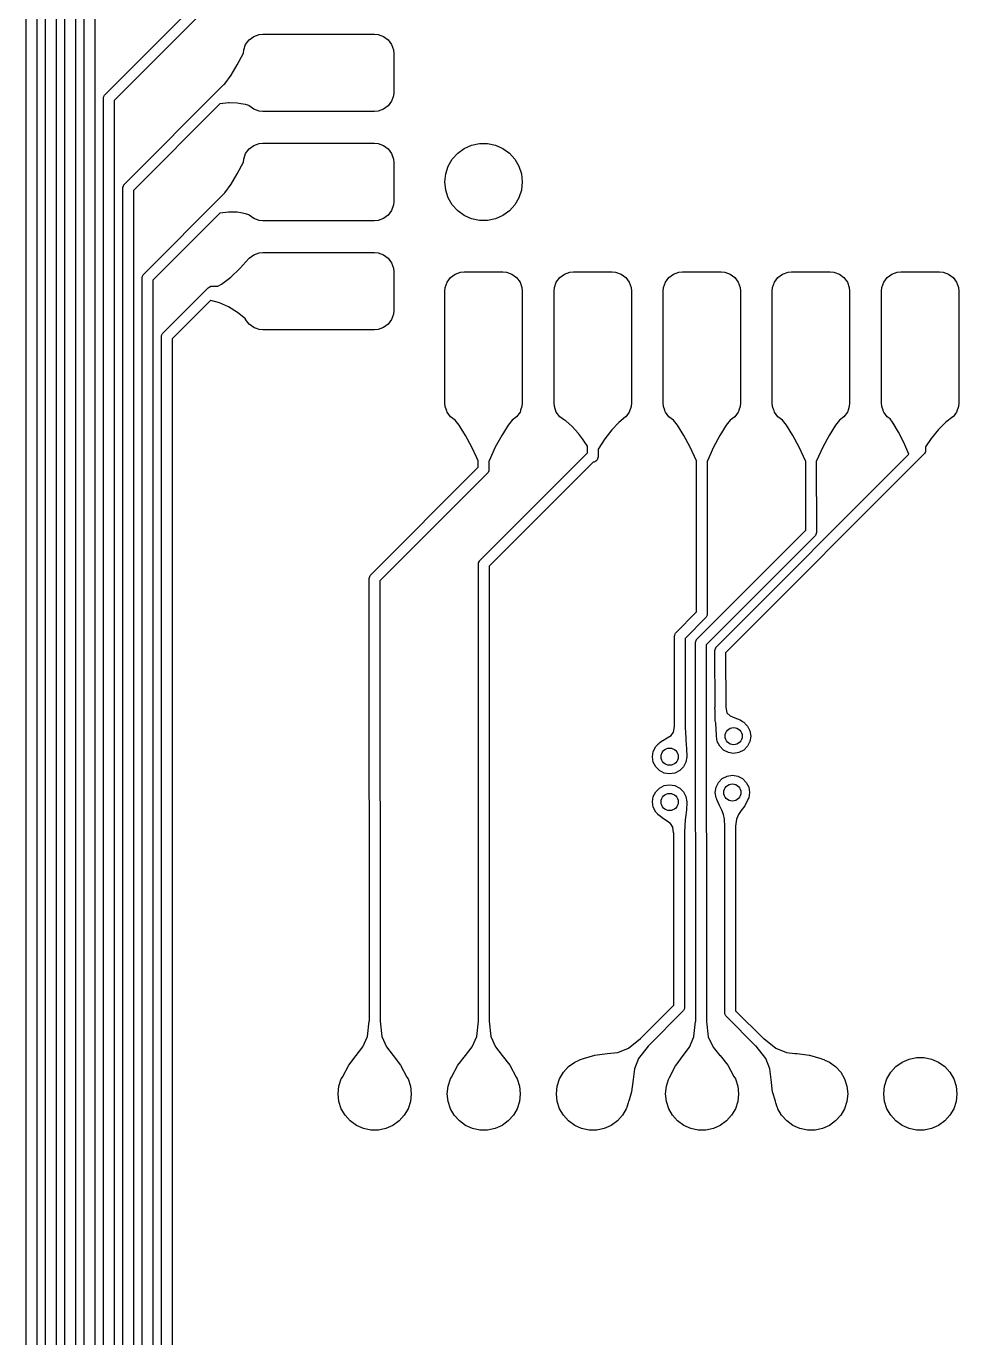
# Model space of a CAD drawing. Extents: x 95 to 380, y -206 to -92.
# Drawn here: x 221.12 to 242.82, y -189.28 to -158.77 of the extents above; entities that cross this region are included whole.
import ezdxf

# ---------------------------------------------------------------- set-up
doc = ezdxf.new("R2010")
doc.units = 0
doc.layers.add('BLACK', color=7, linetype='CONTINUOUS')

msp = doc.modelspace()

# ---------------------------------------------------------------- linework, layer by layer
at = {"layer": 'BLACK', "linetype": 'CONTINUOUS'}
for p, q in [((221.117409, -194.373637), (221.115006, -152.087505)), ((221.362608, -152.14165), (221.365004, -194.300842)), ((221.567402, -194.187246), (221.564994, -154.177502)), ((221.812596, -154.231649), (221.814997, -194.11445)), ((222.017393, -194.00085), (222.015004, -156.26751)), ((222.262606, -156.321654), (222.264987, -193.928053)), ((222.936075, -160.378067), (225.718518, -157.592609)), ((225.62167, -158.039927), (223.162612, -160.501649)), ((222.467404, -193.814447), (222.465004, -158.357511)), ((222.712607, -158.411652), (222.714998, -193.741649)), ((226.177839, -159.323823), (226.222142, -159.197212)), ((226.222142, -159.197212), (226.301796, -159.089285)), ((226.301796, -159.089285), (226.409723, -159.009631)), ((226.409723, -159.009631), (226.536334, -158.965328)), ((226.536334, -158.965328), (226.619994, -158.957483)), ((226.619994, -158.957483), (229.219994, -158.957483)), ((229.219994, -158.957483), (229.303654, -158.965328)), ((229.303654, -158.965328), (229.430265, -159.009631)), ((229.430265, -159.009631), (229.538192, -159.089285)), ((229.538192, -159.089285), (229.617846, -159.197212)), ((229.617846, -159.197212), (229.662149, -159.323823)), ((226.027549, -159.669341), (226.168794, -159.399971)), ((226.168794, -159.399971), (226.170859, -159.398248)), ((226.170859, -159.398248), (226.177839, -159.323823)), ((229.662149, -159.323823), (229.669994, -159.407483)), ((229.669994, -159.407483), (229.669994, -160.307483)), ((225.881964, -159.909544), (226.027549, -159.669341)), ((223.387169, -162.466939), (225.718032, -160.133138)), ((225.718032, -160.133138), (225.736379, -160.112306)), ((225.736379, -160.112306), (225.881964, -159.909544)), ((222.915009, -160.447513), (222.917411, -160.423127)), ((222.917408, -193.628048), (222.915009, -160.447513)), ((222.917411, -160.423127), (222.936075, -160.378067)), ((229.662149, -160.391143), (229.617846, -160.517754)), ((229.669994, -160.307483), (229.662149, -160.391143)), ((223.162612, -160.501649), (223.165002, -193.555248)), ((225.621753, -160.579938), (223.612599, -162.591621)), ((225.627689, -160.581545), (225.621753, -160.579938)), ((225.821583, -160.556525), (225.627689, -160.581545)), ((225.821586, -160.556525), (225.821583, -160.556525)), ((225.821587, -160.556525), (225.821586, -160.556525)), ((225.839732, -160.556947), (225.821587, -160.556525)), ((226.021186, -160.561167), (225.839732, -160.556947)), ((226.112788, -160.577248), (226.021185, -160.561167)), ((226.021185, -160.561167), (226.021186, -160.561167)), ((226.22079, -160.596208), (226.112788, -160.577248)), ((226.220793, -160.596209), (226.22079, -160.596208)), ((226.298957, -160.621834), (226.220793, -160.596209)), ((226.301796, -160.625681), (226.298957, -160.621834)), ((226.409723, -160.705335), (226.301796, -160.625681)), ((226.536334, -160.749638), (226.409723, -160.705335)), ((226.619994, -160.757483), (226.536334, -160.749638)), ((229.219994, -160.757483), (226.619994, -160.757483)), ((229.303654, -160.749638), (229.219994, -160.757483)), ((229.430265, -160.705335), (229.303654, -160.749638)), ((229.538192, -160.625681), (229.430265, -160.705335)), ((229.617846, -160.517754), (229.538192, -160.625681)), ((226.222148, -161.737218), (226.301802, -161.629291)), ((226.301802, -161.629291), (226.409729, -161.549637)), ((226.409729, -161.549637), (226.53634, -161.505334)), ((226.53634, -161.505334), (226.62, -161.497489)), ((226.62, -161.497489), (229.22, -161.497489)), ((229.22, -161.497489), (229.30366, -161.505334)), ((229.30366, -161.505334), (229.430271, -161.549637)), ((229.430271, -161.549637), (229.538198, -161.629291)), ((229.538198, -161.629291), (229.617852, -161.737218)), ((231.157783, -161.728662), (231.310001, -161.618069)), ((231.310001, -161.618069), (231.481886, -161.541541)), ((231.481886, -161.541541), (231.665925, -161.502422)), ((231.665925, -161.502422), (231.854077, -161.502422)), ((231.854077, -161.502422), (232.038116, -161.541541)), ((232.038116, -161.541541), (232.210001, -161.618069)), ((232.210001, -161.618069), (232.362219, -161.728662)), ((226.027554, -162.209349), (226.168799, -161.939979)), ((226.168799, -161.939979), (226.170865, -161.938255)), ((226.170865, -161.938255), (226.177845, -161.863829)), ((226.177845, -161.863829), (226.222148, -161.737218)), ((229.617852, -161.737218), (229.662155, -161.863829)), ((229.662155, -161.863829), (229.67, -161.947489)), ((229.67, -161.947489), (229.67, -162.847489)), ((230.93781, -162.031429), (231.031886, -161.868485)), ((231.031886, -161.868485), (231.157783, -161.728662)), ((232.362219, -161.728662), (232.488116, -161.868485)), ((232.488116, -161.868485), (232.582192, -162.031429)), ((225.881969, -162.449553), (226.027554, -162.209349)), ((230.860001, -162.397492), (230.879668, -162.210371)), ((230.879668, -162.210371), (230.93781, -162.031429)), ((232.582192, -162.031429), (232.640334, -162.210371)), ((232.640334, -162.210371), (232.660001, -162.397492)), ((223.364995, -162.537493), (223.367397, -162.513107)), ((223.367408, -193.441658), (223.364995, -162.537493)), ((223.367397, -162.513107), (223.368459, -162.510544)), ((223.368459, -162.510544), (223.378672, -162.485887)), ((223.378672, -162.485887), (223.386061, -162.468047)), ((223.386061, -162.468047), (223.387169, -162.466939)), ((223.612599, -162.591621), (223.615002, -193.368856)), ((225.736384, -162.652315), (225.881969, -162.449553)), ((230.879668, -162.584613), (230.860001, -162.397492)), ((230.93781, -162.763555), (230.879668, -162.584613)), ((232.640334, -162.584613), (232.582192, -162.763555)), ((232.660001, -162.397492), (232.640334, -162.584613)), ((223.836066, -164.558055), (225.717337, -162.673943)), ((225.717337, -162.673943), (225.736384, -162.652315)), ((229.67, -162.847489), (229.662155, -162.931149)), ((231.031886, -162.926499), (230.93781, -162.763555)), ((232.582192, -162.763555), (232.488116, -162.926499)), ((225.621889, -163.119982), (224.062603, -164.681621)), ((225.627695, -163.121554), (225.621889, -163.119982)), ((225.821589, -163.096534), (225.627695, -163.121554)), ((225.821592, -163.096534), (225.821589, -163.096534)), ((225.821593, -163.096534), (225.821592, -163.096534)), ((225.839731, -163.096955), (225.821593, -163.096534)), ((226.021192, -163.101174), (225.839731, -163.096955)), ((226.112794, -163.117255), (226.021191, -163.101174)), ((226.021191, -163.101174), (226.021192, -163.101174)), ((226.220796, -163.136215), (226.112794, -163.117255)), ((226.220799, -163.136216), (226.220796, -163.136215)), ((226.298963, -163.161841), (226.220799, -163.136216)), ((226.301802, -163.165687), (226.298963, -163.161841)), ((226.409729, -163.245341), (226.301802, -163.165687)), ((229.538198, -163.165687), (229.430271, -163.245341)), ((229.617852, -163.05776), (229.538198, -163.165687)), ((229.662155, -162.931149), (229.617852, -163.05776)), ((231.157783, -163.066322), (231.031886, -162.926499)), ((231.310001, -163.176915), (231.157783, -163.066322)), ((231.481886, -163.253443), (231.310001, -163.176915)), ((232.210001, -163.176915), (232.038116, -163.253443)), ((232.362219, -163.066322), (232.210001, -163.176915)), ((232.488116, -162.926499), (232.362219, -163.066322)), ((226.53634, -163.289644), (226.409729, -163.245341)), ((226.62, -163.297489), (226.53634, -163.289644)), ((229.22, -163.297489), (226.62, -163.297489)), ((229.30366, -163.289644), (229.22, -163.297489)), ((229.430271, -163.245341), (229.30366, -163.289644)), ((231.665925, -163.292562), (231.481886, -163.253443)), ((231.854077, -163.292562), (231.665925, -163.292562)), ((232.038116, -163.253443), (231.854077, -163.292562)), ((226.301796, -164.169289), (226.409723, -164.089635)), ((226.409723, -164.089635), (226.536334, -164.045332)), ((226.536334, -164.045332), (226.619994, -164.037487)), ((226.619994, -164.037487), (229.219994, -164.037487)), ((229.219994, -164.037487), (229.303654, -164.045332)), ((229.303654, -164.045332), (229.430265, -164.089635)), ((229.430265, -164.089635), (229.538192, -164.169289)), ((225.873637, -164.612744), (226.087716, -164.411124)), ((226.087716, -164.411124), (226.295968, -164.175871)), ((226.295968, -164.175871), (226.297483, -164.175132)), ((226.297483, -164.175132), (226.301796, -164.169289)), ((229.538192, -164.169289), (229.617846, -164.277216)), ((229.617846, -164.277216), (229.662149, -164.403827)), ((229.662149, -164.403827), (229.669994, -164.487487)), ((223.814999, -164.627502), (223.817401, -164.603116)), ((223.817399, -193.255257), (223.814999, -164.627502)), ((223.817401, -164.603116), (223.81882, -164.599691)), ((223.81882, -164.599691), (223.830117, -164.572417)), ((223.830117, -164.572417), (223.836065, -164.558056)), ((223.836065, -164.558056), (223.836066, -164.558055)), ((224.062603, -164.681621), (224.064992, -193.182453)), ((225.659557, -164.774147), (225.873637, -164.612744)), ((229.669994, -164.487487), (229.669994, -165.387487)), ((230.867845, -164.853824), (230.912148, -164.727213)), ((230.912148, -164.727213), (230.991802, -164.619286)), ((230.991802, -164.619286), (231.099729, -164.539632)), ((231.099729, -164.539632), (231.22634, -164.495329)), ((231.22634, -164.495329), (231.31, -164.487484)), ((231.31, -164.487484), (232.21, -164.487484)), ((232.21, -164.487484), (232.29366, -164.495329)), ((232.29366, -164.495329), (232.420271, -164.539632)), ((232.420271, -164.539632), (232.528198, -164.619286)), ((232.528198, -164.619286), (232.607852, -164.727213)), ((232.607852, -164.727213), (232.652155, -164.853824)), ((233.407838, -164.853825), (233.452141, -164.727214)), ((233.452141, -164.727214), (233.531795, -164.619287)), ((233.531795, -164.619287), (233.639722, -164.539633)), ((233.639722, -164.539633), (233.766333, -164.49533)), ((233.766333, -164.49533), (233.849993, -164.487485)), ((233.849993, -164.487485), (234.749993, -164.487485)), ((234.749993, -164.487485), (234.833653, -164.49533)), ((234.833653, -164.49533), (234.960264, -164.539633)), ((234.960264, -164.539633), (235.068191, -164.619287)), ((235.068191, -164.619287), (235.147845, -164.727214)), ((235.147845, -164.727214), (235.192148, -164.853825)), ((235.947843, -164.853829), (235.992146, -164.727218)), ((235.992146, -164.727218), (236.0718, -164.619291)), ((236.0718, -164.619291), (236.179727, -164.539637)), ((236.179727, -164.539637), (236.306338, -164.495334)), ((236.306338, -164.495334), (236.389998, -164.487489)), ((236.389998, -164.487489), (237.289998, -164.487489)), ((237.289998, -164.487489), (237.373658, -164.495334)), ((237.373658, -164.495334), (237.500269, -164.539637)), ((237.500269, -164.539637), (237.608196, -164.619291)), ((237.608196, -164.619291), (237.68785, -164.727218)), ((237.68785, -164.727218), (237.732153, -164.853829)), ((238.487845, -164.853829), (238.532148, -164.727218)), ((238.532148, -164.727218), (238.611802, -164.619291)), ((238.611802, -164.619291), (238.719729, -164.539637)), ((238.719729, -164.539637), (238.84634, -164.495334)), ((238.84634, -164.495334), (238.93, -164.487489)), ((238.93, -164.487489), (239.83, -164.487489)), ((239.83, -164.487489), (239.91366, -164.495334)), ((239.91366, -164.495334), (240.040271, -164.539637)), ((240.040271, -164.539637), (240.148198, -164.619291)), ((240.148198, -164.619291), (240.227852, -164.727218)), ((240.227852, -164.727218), (240.272155, -164.853829)), ((241.027846, -164.853829), (241.072149, -164.727218)), ((241.072149, -164.727218), (241.151803, -164.619291)), ((241.151803, -164.619291), (241.25973, -164.539637)), ((241.25973, -164.539637), (241.386341, -164.495334)), ((241.386341, -164.495334), (241.470001, -164.487489)), ((241.470001, -164.487489), (242.370001, -164.487489)), ((242.370001, -164.487489), (242.453661, -164.495334)), ((242.453661, -164.495334), (242.580272, -164.539637)), ((242.580272, -164.539637), (242.688199, -164.619291)), ((242.688199, -164.619291), (242.767853, -164.727218)), ((242.767853, -164.727218), (242.812156, -164.853829)), ((224.286384, -165.924718), (225.351609, -164.856098)), ((225.351609, -164.856098), (225.370551, -164.840553)), ((225.370551, -164.840553), (225.415611, -164.821889)), ((225.415611, -164.821889), (225.575492, -164.821734)), ((225.575492, -164.821734), (225.659557, -164.774147)), ((230.86, -164.937484), (230.867845, -164.853824)), ((230.86, -167.537484), (230.86, -164.937484)), ((232.652155, -164.853824), (232.66, -164.937484)), ((232.66, -164.937484), (232.66, -167.537484)), ((233.399993, -164.937485), (233.407838, -164.853825)), ((233.399993, -167.537485), (233.399993, -164.937485)), ((235.192148, -164.853825), (235.199993, -164.937485)), ((235.199993, -164.937485), (235.199993, -167.537485)), ((235.939998, -164.937489), (235.947843, -164.853829)), ((235.939998, -167.537489), (235.939998, -164.937489)), ((237.732153, -164.853829), (237.739998, -164.937489)), ((237.739998, -164.937489), (237.739998, -167.537489)), ((238.48, -164.937489), (238.487845, -164.853829)), ((238.48, -167.537489), (238.48, -164.937489)), ((240.272155, -164.853829), (240.28, -164.937489)), ((240.28, -164.937489), (240.28, -167.537489)), ((241.020001, -164.937489), (241.027846, -164.853829)), ((241.020001, -167.537489), (241.020001, -164.937489)), ((242.812156, -164.853829), (242.820001, -164.937489)), ((242.820001, -164.937489), (242.820001, -167.537489)), ((225.406888, -165.151412), (224.512608, -166.048541)), ((225.41118, -165.1539), (225.406888, -165.151412)), ((225.616093, -165.209543), (225.41118, -165.1539)), ((225.616095, -165.209544), (225.616093, -165.209543)), ((225.616097, -165.209545), (225.616095, -165.209544)), ((225.824019, -165.302789), (225.616097, -165.209545)), ((226.031941, -165.432819), (225.824019, -165.302789)), ((226.216137, -165.580598), (226.031941, -165.432819)), ((226.222142, -165.597758), (226.216137, -165.580598)), ((226.301796, -165.705685), (226.222142, -165.597758)), ((229.617846, -165.597758), (229.538192, -165.705685)), ((229.662149, -165.471147), (229.617846, -165.597758)), ((229.669994, -165.387487), (229.662149, -165.471147)), ((224.267406, -165.970093), (224.28607, -165.925033)), ((224.28607, -165.925033), (224.286384, -165.924718)), ((226.409723, -165.785339), (226.301796, -165.705685)), ((226.440515, -165.796113), (226.409723, -165.785339)), ((226.441387, -165.796967), (226.440515, -165.796113)), ((226.446637, -165.799933), (226.441387, -165.796967)), ((226.45006, -165.799453), (226.446637, -165.799933)), ((226.536334, -165.829642), (226.45006, -165.799453)), ((226.619994, -165.837487), (226.536334, -165.829642)), ((229.219994, -165.837487), (226.619994, -165.837487)), ((229.303654, -165.829642), (229.219994, -165.837487)), ((229.430265, -165.785339), (229.303654, -165.829642)), ((229.538192, -165.705685), (229.430265, -165.785339)), ((224.265004, -165.994479), (224.267406, -165.970093)), ((224.267399, -193.068869), (224.265004, -165.994479)), ((224.512608, -166.048541), (224.514992, -192.996063)), ((230.867845, -167.621144), (230.86, -167.537484)), ((230.897604, -167.706192), (230.867845, -167.621144)), ((230.897165, -167.707769), (230.897604, -167.706192)), ((230.900482, -167.716085), (230.897165, -167.707769)), ((230.901393, -167.71702), (230.900482, -167.716085)), ((230.912148, -167.747755), (230.901393, -167.71702)), ((230.991802, -167.855682), (230.912148, -167.747755)), ((232.607852, -167.747755), (232.528198, -167.855682)), ((232.618606, -167.717019), (232.607852, -167.747755)), ((232.619516, -167.716086), (232.618606, -167.717019)), ((232.622459, -167.710863), (232.619516, -167.716086)), ((232.652155, -167.621144), (232.621975, -167.707393)), ((232.621975, -167.707393), (232.622459, -167.710863)), ((232.66, -167.537484), (232.652155, -167.621144)), ((233.407838, -167.621145), (233.399993, -167.537485)), ((233.452141, -167.747756), (233.407838, -167.621145)), ((233.531795, -167.855683), (233.452141, -167.747756)), ((235.147845, -167.747756), (235.068191, -167.855683)), ((235.192148, -167.621145), (235.147845, -167.747756)), ((235.199993, -167.537485), (235.192148, -167.621145)), ((235.947843, -167.621149), (235.939998, -167.537489)), ((235.977602, -167.706197), (235.947843, -167.621149)), ((235.977163, -167.707774), (235.977602, -167.706197)), ((235.980481, -167.716091), (235.977163, -167.707774)), ((235.981391, -167.717025), (235.980481, -167.716091)), ((235.992146, -167.74776), (235.981391, -167.717025)), ((236.0718, -167.855687), (235.992146, -167.74776)), ((237.68785, -167.74776), (237.608196, -167.855687)), ((237.698604, -167.717024), (237.68785, -167.74776)), ((237.699514, -167.716091), (237.698604, -167.717024)), ((237.702457, -167.710868), (237.699514, -167.716091)), ((237.732153, -167.621149), (237.701973, -167.707398)), ((237.701973, -167.707398), (237.702457, -167.710868)), ((237.739998, -167.537489), (237.732153, -167.621149)), ((238.487845, -167.621149), (238.48, -167.537489)), ((238.517604, -167.706197), (238.487845, -167.621149)), ((238.517165, -167.707774), (238.517604, -167.706197)), ((238.520483, -167.716091), (238.517165, -167.707774)), ((238.521393, -167.717025), (238.520483, -167.716091)), ((238.532148, -167.74776), (238.521393, -167.717025)), ((238.611802, -167.855687), (238.532148, -167.74776)), ((240.227852, -167.74776), (240.148198, -167.855687)), ((240.238606, -167.717024), (240.227852, -167.74776)), ((240.239516, -167.716091), (240.238606, -167.717024)), ((240.242459, -167.710868), (240.239516, -167.716091)), ((240.272155, -167.621149), (240.241975, -167.707398)), ((240.241975, -167.707398), (240.242459, -167.710868)), ((240.28, -167.537489), (240.272155, -167.621149)), ((241.027846, -167.621149), (241.020001, -167.537489)), ((241.057528, -167.705976), (241.027846, -167.621149)), ((241.05703, -167.707655), (241.057528, -167.705976)), ((241.060078, -167.716075), (241.05703, -167.707655)), ((241.061673, -167.717822), (241.060078, -167.716075)), ((241.072149, -167.74776), (241.061673, -167.717822)), ((241.151803, -167.855687), (241.072149, -167.74776)), ((242.767853, -167.74776), (242.688199, -167.855687)), ((242.812156, -167.621149), (242.767853, -167.74776)), ((242.820001, -167.537489), (242.812156, -167.621149)), ((231.097233, -167.933494), (230.991802, -167.855682)), ((231.190559, -168.055586), (231.097233, -167.933494)), ((231.239942, -168.134104), (231.190559, -168.055586)), ((232.329452, -168.055587), (232.181308, -168.291142)), ((232.422785, -167.93348), (232.329452, -168.055587)), ((232.528198, -167.855682), (232.422785, -167.93348)), ((233.639722, -167.935337), (233.531795, -167.855683)), ((233.664406, -167.943974), (233.639722, -167.935337)), ((233.676943, -167.952321), (233.664406, -167.943974)), ((233.676945, -167.952323), (233.676943, -167.952321)), ((233.676948, -167.952325), (233.676945, -167.952323)), ((233.822093, -168.081572), (233.676948, -167.952325)), ((233.967242, -168.243433), (233.822093, -168.081572)), ((234.906047, -167.987502), (234.743895, -168.159351)), ((235.061066, -167.861475), (234.906047, -167.987502)), ((235.061854, -167.860359), (235.061066, -167.861475)), ((235.068191, -167.855683), (235.061854, -167.860359)), ((236.177223, -167.933493), (236.0718, -167.855687)), ((236.270543, -168.055578), (236.177223, -167.933493)), ((236.270552, -168.055591), (236.270543, -168.055578)), ((236.418701, -168.291149), (236.270552, -168.055591)), ((237.409445, -168.055591), (237.261299, -168.291147)), ((237.409454, -168.055578), (237.409445, -168.055591)), ((237.502773, -167.933492), (237.409454, -168.055578)), ((237.608196, -167.855687), (237.502773, -167.933492)), ((238.71722, -167.933489), (238.611802, -167.855687)), ((238.810542, -168.055578), (238.71722, -167.933489)), ((238.810551, -168.055591), (238.810542, -168.055578)), ((238.9587, -168.291149), (238.810551, -168.055591)), ((239.949445, -168.055591), (239.801297, -168.291147)), ((239.949454, -168.055578), (239.949445, -168.055591)), ((240.042771, -167.933495), (239.949454, -168.055578)), ((240.148198, -167.855687), (240.042771, -167.933495)), ((241.222548, -167.907899), (241.151803, -167.855687)), ((241.277612, -167.984375), (241.222548, -167.907899)), ((241.296299, -168.010329), (241.277612, -167.984375)), ((241.417321, -168.21394), (241.296299, -168.010329)), ((242.517786, -167.984375), (242.34738, -168.153599)), ((242.680596, -167.861427), (242.517786, -167.984375)), ((242.680802, -167.861145), (242.680596, -167.861427)), ((242.688199, -167.855687), (242.680802, -167.861145)), ((231.338711, -168.291144), (231.239942, -168.134104)), ((231.486863, -168.568443), (231.338711, -168.291144)), ((232.181308, -168.291142), (232.033163, -168.568438)), ((234.06044, -168.368303), (233.967242, -168.243433)), ((234.112388, -168.437904), (234.06044, -168.368303)), ((234.581755, -168.371204), (234.424842, -168.614951)), ((234.743895, -168.159351), (234.581755, -168.371204)), ((236.566851, -168.568448), (236.418701, -168.291149)), ((237.261299, -168.291147), (237.113151, -168.568444)), ((239.106849, -168.568448), (238.9587, -168.291149)), ((239.801297, -168.291147), (239.653148, -168.568444)), ((241.417324, -168.213946), (241.417321, -168.21394)), ((241.417325, -168.213947), (241.417324, -168.213946)), ((241.53834, -168.453073), (241.417325, -168.213947)), ((242.17695, -168.363391), (242.044926, -168.557313)), ((242.176974, -168.363359), (242.17695, -168.363391)), ((242.34738, -168.153599), (242.176974, -168.363359)), ((231.601918, -168.816209), (231.486863, -168.568443)), ((232.033163, -168.568438), (231.888159, -168.880711)), ((234.112396, -168.437917), (234.112388, -168.437904)), ((234.112397, -168.437918), (234.112396, -168.437917)), ((234.177151, -168.539225), (234.112397, -168.437918)), ((234.177296, -168.694879), (234.177151, -168.539225)), ((234.424842, -168.614951), (234.425006, -168.79)), ((236.566851, -168.568449), (236.566851, -168.568448)), ((236.711857, -168.880716), (236.566851, -168.568449)), ((237.113151, -168.568444), (236.968145, -168.880716)), ((239.106849, -168.568449), (239.106849, -168.568448)), ((239.251853, -168.880716), (239.106849, -168.568449)), ((239.653148, -168.568444), (239.508141, -168.880716)), ((241.538343, -168.45308), (241.53834, -168.453073)), ((241.658483, -168.725744), (241.538343, -168.45308)), ((242.035228, -168.686087), (242.023946, -168.713325)), ((242.04261, -168.668266), (242.035228, -168.686087)), ((242.045012, -168.643878), (242.04261, -168.668264)), ((242.04261, -168.668264), (242.04261, -168.668266)), ((242.044926, -168.557313), (242.045012, -168.643878)), ((231.631871, -168.880711), (231.601918, -168.816209)), ((231.63421, -168.884056), (231.631871, -168.880711)), ((231.637228, -168.885306), (231.63421, -168.884056)), ((231.637352, -169.033402), (231.637228, -168.885306)), ((231.661806, -171.212303), (234.169109, -168.701599)), ((231.888159, -168.880711), (231.884845, -168.883756)), ((231.884845, -168.883756), (231.885016, -169.08747)), ((234.30774, -168.913196), (231.887615, -171.336604)), ((234.169109, -168.701599), (234.177296, -168.694879)), ((234.324355, -168.912605), (234.30774, -168.913196)), ((234.324372, -168.912598), (234.324355, -168.912605)), ((234.324392, -168.912598), (234.324372, -168.912598)), ((234.3477, -168.902943), (234.324392, -168.912598)), ((234.36942, -168.893955), (234.3477, -168.902943)), ((234.369433, -168.893941), (234.36942, -168.893955)), ((234.369452, -168.893934), (234.369433, -168.893941)), ((234.386669, -168.876716), (234.369452, -168.893934)), ((234.403919, -168.859478), (234.386669, -168.876716)), ((234.403926, -168.859459), (234.403919, -168.859478)), ((234.40394, -168.859446), (234.403926, -168.859459)), ((234.41292, -168.837763), (234.40394, -168.859446)), ((234.422597, -168.814423), (234.41292, -168.837763)), ((234.422604, -168.814386), (234.422597, -168.814402)), ((234.422597, -168.814402), (234.422597, -168.814423)), ((234.425006, -168.79), (234.422604, -168.814386)), ((236.714196, -168.884061), (236.711857, -168.880716)), ((236.71602, -168.884816), (236.714196, -168.884061)), ((236.717372, -172.397168), (236.71602, -168.884816)), ((236.968145, -168.880716), (236.963628, -168.884867)), ((236.963628, -168.884867), (236.965001, -172.451095)), ((237.167438, -173.223071), (241.659707, -168.727532)), ((242.022571, -168.714699), (237.392711, -173.347929)), ((239.254192, -168.884061), (239.251853, -168.880716)), ((239.256465, -168.885002), (239.254192, -168.884061)), ((239.257354, -170.493402), (239.256465, -168.885002)), ((239.508141, -168.880716), (239.504076, -168.884452)), ((239.504076, -168.884452), (239.504996, -170.547493)), ((241.659707, -168.727532), (241.658483, -168.725744)), ((242.023946, -168.713325), (242.022571, -168.714699)), ((229.121822, -171.552278), (231.637352, -169.033402)), ((231.863197, -169.157668), (229.347617, -171.676593)), ((231.86395, -169.156916), (231.863197, -169.157668)), ((231.882614, -169.111856), (231.86395, -169.156916)), ((231.885016, -169.08747), (231.882614, -169.111856)), ((236.743894, -173.010175), (239.257354, -170.493402)), ((239.48317, -170.617698), (236.942609, -173.161606)), ((239.48393, -170.616939), (239.48317, -170.617698)), ((239.502594, -170.571879), (239.48393, -170.616939)), ((239.504996, -170.547493), (239.502594, -170.571879)), ((231.640002, -171.282488), (231.642404, -171.258102)), ((231.642072, -181.90978), (231.640002, -171.282488)), ((231.642404, -171.258102), (231.661068, -171.213042)), ((231.661068, -171.213042), (231.661806, -171.212303)), ((231.887615, -171.336604), (231.889675, -181.912554)), ((229.100004, -171.622477), (229.102406, -171.598091)), ((229.102062, -181.909797), (229.100004, -171.622477)), ((229.102406, -171.598091), (229.12107, -171.553031)), ((229.12107, -171.553031), (229.121822, -171.552278)), ((229.347617, -171.676593), (229.349666, -181.912535)), ((236.226229, -172.891485), (236.717372, -172.397168)), ((236.943934, -172.520542), (236.452677, -173.014971)), ((236.943935, -172.520541), (236.943934, -172.520542)), ((236.962599, -172.475481), (236.943935, -172.520541)), ((236.965001, -172.451095), (236.962599, -172.475481)), ((236.205008, -172.961087), (236.20741, -172.936701)), ((236.206929, -175.057561), (236.205008, -172.961087)), ((236.20741, -172.936701), (236.207551, -172.936361)), ((236.207551, -172.936361), (236.219383, -172.907796)), ((236.219383, -172.907796), (236.226074, -172.891641)), ((236.226074, -172.891641), (236.226229, -172.891485)), ((236.452677, -173.014971), (236.454554, -175.063217)), ((236.694994, -173.107489), (236.695412, -173.103241)), ((236.697012, -181.914931), (236.694994, -173.107489)), ((236.695141, -173.101417), (236.696492, -173.092279)), ((236.695412, -173.103241), (236.695141, -173.101417)), ((236.696492, -173.092279), (236.697395, -173.083113)), ((236.697395, -173.083106), (236.6981, -173.081403)), ((236.697395, -173.083113), (236.697395, -173.083106)), ((236.6981, -173.081403), (236.698726, -173.077172)), ((236.698726, -173.077172), (236.706971, -173.054097)), ((236.706971, -173.054097), (236.712503, -173.04663)), ((236.712503, -173.04663), (236.71606, -173.038043)), ((236.71606, -173.038043), (236.719094, -173.035008)), ((236.719094, -173.035008), (236.726918, -173.027174)), ((236.726918, -173.027174), (236.736006, -173.014909)), ((236.736006, -173.014909), (236.743894, -173.010175)), ((236.942609, -173.161606), (236.944616, -181.917248)), ((237.1474, -173.269505), (237.163016, -173.231806)), ((237.163016, -173.231806), (237.166065, -173.224445)), ((237.166065, -173.224445), (237.167438, -173.223071)), ((237.144999, -173.293891), (237.1474, -173.269515)), ((237.146931, -174.61347), (237.144999, -173.293891)), ((237.1474, -173.269515), (237.1474, -173.269505)), ((237.392711, -173.347929), (237.39456, -174.610316)), ((237.145494, -174.61694), (237.146931, -174.61347)), ((237.145494, -174.628332), (237.145494, -174.61694)), ((237.145496, -174.628469), (237.145494, -174.628332)), ((237.14706, -174.701225), (237.145496, -174.628469)), ((237.147398, -174.93187), (237.14706, -174.701225)), ((237.39456, -174.610316), (237.396878, -174.614646)), ((237.396878, -174.614646), (237.422772, -174.744009)), ((237.422772, -174.744009), (237.422772, -174.74401)), ((237.422772, -174.74401), (237.497038, -174.816064)), ((236.183478, -175.190378), (236.203453, -175.063249)), ((236.203453, -175.063249), (236.206929, -175.057561)), ((236.454554, -175.063217), (236.455241, -175.064827)), ((236.455241, -175.064827), (236.458644, -175.22994)), ((237.147398, -174.931872), (237.147398, -174.93187)), ((237.158331, -174.958266), (237.147398, -174.931872)), ((237.165398, -174.975327), (237.158331, -174.958266)), ((237.167682, -174.99815), (237.165398, -174.975327)), ((237.176364, -175.118161), (237.167682, -174.99815)), ((237.497038, -174.816064), (237.497039, -174.816064)), ((237.497039, -174.816064), (237.497042, -174.816067)), ((237.497042, -174.816067), (237.604199, -174.858677)), ((237.604199, -174.858677), (237.604207, -174.858685)), ((237.604207, -174.858685), (237.604209, -174.858681)), ((237.604209, -174.858681), (237.729334, -174.908583)), ((237.729334, -174.908583), (237.731843, -174.909962)), ((237.731843, -174.909962), (237.785718, -174.9489)), ((237.785718, -174.9489), (237.81512, -174.963881)), ((237.81512, -174.963881), (237.837729, -174.98649)), ((237.837729, -174.98649), (237.851738, -174.996615)), ((237.851738, -174.996615), (237.856435, -175.004238)), ((237.856435, -175.004238), (237.856251, -175.005012)), ((237.856251, -175.005012), (237.903613, -175.052374)), ((237.903613, -175.052374), (237.960429, -175.163881)), ((235.864948, -175.436103), (235.927183, -175.386684)), ((235.927183, -175.386684), (235.928778, -175.385621)), ((235.928778, -175.385621), (236.036522, -175.326007)), ((236.036522, -175.326007), (236.12451, -175.271014)), ((236.12451, -175.271014), (236.183478, -175.190378)), ((236.458644, -175.22994), (236.463919, -175.306016)), ((236.463919, -175.306016), (236.467323, -175.355092)), ((236.467323, -175.355092), (236.470251, -175.385616)), ((236.470251, -175.385616), (236.477669, -175.462973)), ((237.176364, -175.118178), (237.176364, -175.118161)), ((237.17976, -175.276068), (237.176364, -175.118178)), ((237.181257, -175.279587), (237.17976, -175.276068)), ((237.180006, -175.287488), (237.181257, -175.279587)), ((237.199583, -175.411095), (237.180006, -175.287488)), ((237.960429, -175.163881), (237.980006, -175.287488)), ((237.980006, -175.287488), (237.960429, -175.411095)), ((235.690003, -175.764836), (235.70958, -175.641229)), ((235.70958, -175.641229), (235.766396, -175.529722)), ((235.766396, -175.529722), (235.813031, -175.483086)), ((235.812992, -175.48299), (235.816433, -175.474723)), ((235.813031, -175.483086), (235.812992, -175.48299)), ((235.816433, -175.474723), (235.817406, -175.473856)), ((235.817406, -175.473856), (235.840988, -175.455129)), ((235.840988, -175.455129), (235.854889, -175.441229)), ((235.854889, -175.441229), (235.864948, -175.436103)), ((236.477669, -175.462973), (236.477694, -175.46328)), ((236.477694, -175.46328), (236.486342, -175.587973)), ((236.486342, -175.587973), (236.486368, -175.588542)), ((236.486368, -175.588542), (236.489757, -175.752924)), ((237.256399, -175.522602), (237.199583, -175.411095)), ((237.344892, -175.611095), (237.256399, -175.522602)), ((237.456399, -175.667911), (237.344892, -175.611095)), ((237.580006, -175.687488), (237.456399, -175.667911)), ((237.703613, -175.667911), (237.580006, -175.687488)), ((237.81512, -175.611095), (237.703613, -175.667911)), ((237.903613, -175.522602), (237.81512, -175.611095)), ((237.960429, -175.411095), (237.903613, -175.522602)), ((235.70958, -175.888443), (235.690003, -175.764836)), ((235.766396, -175.99995), (235.70958, -175.888443)), ((235.854889, -176.088443), (235.766396, -175.99995)), ((236.41361, -175.99995), (236.325117, -176.088443)), ((236.470426, -175.888443), (236.41361, -175.99995)), ((236.490003, -175.764836), (236.470426, -175.888443)), ((236.489757, -175.752924), (236.488589, -175.755914)), ((236.488589, -175.755914), (236.490003, -175.764836)), ((235.966396, -176.145259), (235.854889, -176.088443)), ((236.090003, -176.164836), (235.966396, -176.145259)), ((236.21361, -176.145259), (236.090003, -176.164836)), ((236.325117, -176.088443), (236.21361, -176.145259)), ((237.226394, -176.362374), (237.314887, -176.273881)), ((237.314887, -176.273881), (237.426394, -176.217065)), ((237.426394, -176.217065), (237.550001, -176.197488)), ((237.550001, -176.197488), (237.673608, -176.217065)), ((237.673608, -176.217065), (237.785115, -176.273881)), ((237.785115, -176.273881), (237.873608, -176.362374)), ((235.709579, -176.693878), (235.766395, -176.582371)), ((235.766395, -176.582371), (235.854888, -176.493878)), ((235.854888, -176.493878), (235.966395, -176.437062)), ((235.966395, -176.437062), (236.090002, -176.417485)), ((236.090002, -176.417485), (236.213609, -176.437062)), ((236.213609, -176.437062), (236.325116, -176.493878)), ((236.325116, -176.493878), (236.413609, -176.582371)), ((236.413609, -176.582371), (236.470425, -176.693878)), ((237.150001, -176.597488), (237.169578, -176.473881)), ((237.169578, -176.721095), (237.150001, -176.597488)), ((237.169578, -176.473881), (237.226394, -176.362374)), ((237.873608, -176.362374), (237.930424, -176.473881)), ((237.930424, -176.473881), (237.950001, -176.597488)), ((237.950001, -176.597488), (237.930424, -176.721095)), ((235.690002, -176.817485), (235.709579, -176.693878)), ((235.709579, -176.941092), (235.690002, -176.817485)), ((236.470425, -176.693878), (236.490002, -176.817485)), ((236.489619, -176.829525), (236.484296, -176.997096)), ((236.490002, -176.817485), (236.488559, -176.826592)), ((236.488559, -176.826592), (236.489625, -176.829183)), ((236.489625, -176.829183), (236.489619, -176.829525)), ((237.185456, -176.752258), (237.169578, -176.721095)), ((237.185137, -176.7526), (237.185456, -176.752258)), ((237.185436, -176.76155), (237.185137, -176.7526)), ((237.249525, -176.902775), (237.185436, -176.76155)), ((237.249713, -176.90317), (237.249525, -176.902775)), ((237.303984, -177.011781), (237.249713, -176.90317)), ((237.836789, -176.908362), (237.757873, -177.013748)), ((237.83779, -176.906775), (237.836789, -176.908362)), ((237.913632, -176.761872), (237.83779, -176.906775)), ((237.914065, -176.760948), (237.913632, -176.761872)), ((237.914083, -176.753165), (237.914065, -176.760948)), ((237.930424, -176.721095), (237.914083, -176.753165)), ((235.766395, -177.052599), (235.709579, -176.941092)), ((235.813249, -177.099453), (235.766395, -177.052599)), ((235.812901, -177.100605), (235.813249, -177.099453)), ((235.817123, -177.108502), (235.812901, -177.100605)), ((235.845931, -177.132135), (235.817123, -177.108502)), ((235.854888, -177.141092), (235.845931, -177.132135)), ((235.860064, -177.143729), (235.854888, -177.141092)), ((235.924786, -177.196825), (235.860064, -177.143729)), ((235.926081, -177.197747), (235.924786, -177.196825)), ((236.028978, -177.260989), (235.926081, -177.197747)), ((236.454364, -177.234834), (236.440725, -177.362252)), ((236.470608, -177.125197), (236.454364, -177.234834)), ((236.470668, -177.124727), (236.470608, -177.125197)), ((236.484236, -176.99797), (236.470668, -177.124727)), ((236.484296, -176.997096), (236.484236, -176.99797)), ((237.34322, -177.108069), (237.303984, -177.011781)), ((237.365907, -177.217672), (237.34322, -177.108069)), ((237.367001, -177.222956), (237.365907, -177.217672)), ((237.37446, -177.37641), (237.367001, -177.222956)), ((237.642743, -177.217672), (237.626096, -177.377057)), ((237.690011, -177.105101), (237.642743, -177.217672)), ((237.690014, -177.105095), (237.690011, -177.105101)), ((237.757874, -177.013749), (237.690014, -177.105095)), ((237.757873, -177.013748), (237.757874, -177.013749)), ((236.028985, -177.260994), (236.028978, -177.260989)), ((236.094764, -177.308471), (236.028985, -177.260994)), ((236.111212, -177.320343), (236.094764, -177.308471)), ((236.165446, -177.404439), (236.111212, -177.320343)), ((236.165446, -177.404441), (236.165446, -177.404439)), ((236.18358, -177.532257), (236.165446, -177.404441)), ((236.185276, -177.535653), (236.18358, -177.532257)), ((236.187368, -181.546136), (236.185276, -177.535653)), ((236.435365, -177.530985), (236.432887, -177.536467)), ((236.432887, -177.536467), (236.435007, -181.600217)), ((236.440724, -177.362267), (236.435365, -177.530985)), ((236.440725, -177.362252), (236.440724, -177.362267)), ((237.37534, -177.378397), (237.37446, -177.37641)), ((237.377403, -181.744611), (237.37534, -177.378397)), ((237.626096, -177.377057), (237.622951, -177.382856)), ((237.622951, -177.382856), (237.624978, -181.671723)), ((235.414726, -182.320076), (236.187368, -181.546136)), ((236.413941, -181.669663), (235.590893, -182.494093)), ((236.432605, -181.624604), (236.413941, -181.669663)), ((236.435007, -181.600217), (236.432605, -181.624603)), ((236.432605, -181.624603), (236.432605, -181.624604)), ((237.396067, -181.789671), (237.377403, -181.744611)), ((237.396068, -181.789672), (237.396067, -181.789671)), ((237.411613, -181.808613), (237.396068, -181.789672)), ((238.09991, -182.49568), (237.411613, -181.808613)), ((237.624978, -181.671723), (238.273674, -182.319261)), ((229.059348, -182.273371), (229.098855, -181.915632)), ((229.098855, -181.915632), (229.102062, -181.909797)), ((229.349666, -181.912535), (229.351154, -181.915634)), ((229.351154, -181.915634), (229.39066, -182.273369)), ((231.599347, -182.273371), (231.638854, -181.915632)), ((231.638854, -181.915632), (231.642072, -181.90978)), ((231.889675, -181.912554), (231.891154, -181.915634)), ((231.891154, -181.915634), (231.93066, -182.273368)), ((236.656662, -182.275588), (236.693898, -181.920669)), ((236.693898, -181.920669), (236.697012, -181.914931)), ((236.944616, -181.917248), (236.946207, -181.920532)), ((236.946207, -181.920532), (236.988134, -182.278794)), ((228.951622, -182.51564), (229.059348, -182.273371)), ((229.39066, -182.273369), (229.498389, -182.515641)), ((231.49162, -182.51564), (231.599347, -182.273371)), ((231.93066, -182.273368), (231.930661, -182.27337)), ((231.930661, -182.27337), (232.038386, -182.51564)), ((235.129624, -182.546321), (235.410521, -182.321298)), ((235.410521, -182.321298), (235.414726, -182.320076)), ((236.554578, -182.517605), (236.65531, -182.278794)), ((236.65531, -182.278794), (236.65666, -182.275594)), ((236.65666, -182.275591), (236.656662, -182.275588)), ((236.65666, -182.275594), (236.65666, -182.275591)), ((236.988134, -182.278794), (237.101821, -182.519408)), ((238.273674, -182.319261), (238.279482, -182.3213)), ((238.279482, -182.3213), (238.560378, -182.546324)), ((228.621056, -182.938846), (228.798195, -182.711305)), ((228.798195, -182.711305), (228.951622, -182.51564)), ((229.498389, -182.515641), (229.651817, -182.711304)), ((229.651817, -182.711304), (229.651815, -182.711305)), ((229.651815, -182.711305), (229.651842, -182.711336)), ((229.651842, -182.711336), (229.828954, -182.938839)), ((231.161049, -182.938846), (231.338167, -182.711335)), ((231.338167, -182.711335), (231.338203, -182.711314)), ((231.338191, -182.711305), (231.491619, -182.515641)), ((231.338203, -182.711314), (231.338191, -182.711305)), ((231.491618, -182.515641), (231.49162, -182.51564)), ((231.491619, -182.515641), (231.491618, -182.515641)), ((232.038386, -182.51564), (232.038387, -182.515641)), ((232.038387, -182.515641), (232.191813, -182.711304)), ((232.191813, -182.711304), (232.191811, -182.711305)), ((232.191811, -182.711305), (232.191838, -182.711336)), ((232.191838, -182.711336), (232.368948, -182.93884)), ((234.084199, -182.787919), (234.347171, -182.707382)), ((234.347171, -182.707382), (234.349143, -182.70696)), ((234.349143, -182.70696), (234.635294, -182.671323)), ((234.635294, -182.671323), (234.882139, -182.641457)), ((234.882139, -182.641457), (235.129624, -182.546321)), ((235.588923, -182.499703), (235.363899, -182.780596)), ((235.590893, -182.494093), (235.588923, -182.499703)), ((236.239462, -182.938462), (236.408132, -182.713899)), ((236.408132, -182.713899), (236.554578, -182.517605)), ((237.101821, -182.519408), (237.101822, -182.519409)), ((237.101822, -182.519409), (237.262407, -182.712621)), ((237.262407, -182.712621), (237.262492, -182.712724)), ((237.262492, -182.712724), (237.445796, -182.938462)), ((238.101079, -182.499704), (238.09991, -182.49568)), ((238.326103, -182.780598), (238.101079, -182.499704)), ((238.560378, -182.546324), (238.807862, -182.641459)), ((238.807862, -182.641459), (238.807867, -182.641459)), ((238.807867, -182.641459), (238.807869, -182.64146)), ((238.807869, -182.64146), (239.004152, -182.665208)), ((239.004152, -182.665208), (239.054708, -182.671325)), ((239.054708, -182.671325), (239.340856, -182.706963)), ((239.340856, -182.706963), (239.342834, -182.707386)), ((239.342834, -182.707386), (239.605795, -182.78792)), ((228.47436, -183.21469), (228.619963, -182.940533)), ((228.619963, -182.940533), (228.621056, -182.938846)), ((229.828954, -182.938839), (229.830055, -182.940538)), ((229.830055, -182.940538), (229.975634, -183.21465)), ((231.014363, -183.214674), (231.159956, -182.940532)), ((231.159956, -182.940532), (231.161049, -182.938846)), ((232.368948, -182.93884), (232.370049, -182.940539)), ((232.370049, -182.940539), (232.515628, -183.214652)), ((233.61734, -183.105598), (233.736243, -182.973542)), ((233.736243, -182.973542), (233.880004, -182.869093)), ((233.880004, -182.869093), (233.985259, -182.82223)), ((233.985259, -182.82223), (233.990979, -182.816524)), ((233.990979, -182.816524), (233.992014, -182.816152)), ((233.992014, -182.816152), (234.014115, -182.809383)), ((234.014115, -182.809383), (234.04234, -182.796817)), ((234.04234, -182.796817), (234.084199, -182.787919)), ((235.268761, -183.028087), (235.238901, -183.274884)), ((235.268763, -183.028078), (235.268761, -183.028087)), ((235.363899, -182.780596), (235.268763, -183.028078)), ((236.08934, -183.223368), (236.23627, -182.942965)), ((236.23627, -182.942965), (236.237277, -182.941371)), ((236.237277, -182.941371), (236.239462, -182.938462)), ((237.445796, -182.938462), (237.44701, -182.940281)), ((237.44701, -182.940281), (237.587102, -183.199894)), ((238.42124, -183.028082), (238.326103, -182.780598)), ((238.42124, -183.028087), (238.42124, -183.028082)), ((238.421241, -183.028089), (238.42124, -183.028087)), ((238.451101, -183.274887), (238.421241, -183.028089)), ((239.605795, -182.78792), (239.647663, -182.79682)), ((239.647663, -182.79682), (239.675893, -182.809388)), ((239.675893, -182.809388), (239.697983, -182.816154)), ((239.697983, -182.816154), (239.70489, -182.821853)), ((239.70489, -182.821853), (239.704934, -182.822318)), ((239.704934, -182.822318), (239.809999, -182.869096)), ((239.809999, -182.869096), (239.95376, -182.973545)), ((239.95376, -182.973545), (240.072663, -183.105601)), ((241.237338, -183.105598), (241.356241, -182.973542)), ((241.356241, -182.973542), (241.500002, -182.869093)), ((241.500002, -182.869093), (241.662338, -182.796817)), ((241.662338, -182.796817), (241.836153, -182.759871)), ((241.836153, -182.759871), (242.013851, -182.759871)), ((242.013851, -182.759871), (242.187666, -182.796817)), ((242.187666, -182.796817), (242.350002, -182.869093)), ((242.350002, -182.869093), (242.493763, -182.973542)), ((242.493763, -182.973542), (242.612666, -183.105598)), ((228.393584, -183.428492), (228.448495, -183.259491)), ((228.448495, -183.259491), (228.47436, -183.21469)), ((229.975634, -183.21465), (230.001523, -183.259491)), ((230.001523, -183.259491), (230.056434, -183.428492)), ((230.933577, -183.428492), (230.988488, -183.259491)), ((230.988488, -183.259491), (231.014363, -183.214674)), ((232.515628, -183.214652), (232.541516, -183.259491)), ((232.541516, -183.259491), (232.596427, -183.428492)), ((233.473579, -183.42849), (233.52849, -183.259489)), ((233.52849, -183.259489), (233.61734, -183.105598)), ((235.238896, -183.274925), (235.203257, -183.56107)), ((235.238901, -183.274884), (235.238896, -183.274925)), ((236.013573, -183.428494), (236.065192, -183.269622)), ((236.065192, -183.269622), (236.065193, -183.26955)), ((236.065193, -183.26955), (236.065269, -183.269387)), ((236.065269, -183.269387), (236.068484, -183.259493)), ((236.068484, -183.259493), (236.08934, -183.223368)), ((237.587102, -183.199894), (237.621512, -183.259493)), ((237.621512, -183.259493), (237.676423, -183.428494)), ((238.451106, -183.274928), (238.451101, -183.274887)), ((238.486744, -183.561073), (238.451106, -183.274928)), ((240.072663, -183.105601), (240.161513, -183.259492)), ((240.161513, -183.259492), (240.216424, -183.428493)), ((241.093577, -183.42849), (241.148488, -183.259489)), ((241.148488, -183.259489), (241.237338, -183.105598)), ((242.612666, -183.105598), (242.701516, -183.259489)), ((242.701516, -183.259489), (242.756427, -183.42849)), ((228.375009, -183.605217), (228.393584, -183.428492)), ((228.393584, -183.781942), (228.375009, -183.605217)), ((230.056434, -183.428492), (230.075009, -183.605217)), ((230.075009, -183.605217), (230.056434, -183.781942)), ((230.915002, -183.605217), (230.933577, -183.428492)), ((230.933577, -183.781942), (230.915002, -183.605217)), ((232.596427, -183.428492), (232.615002, -183.605217)), ((232.615002, -183.605217), (232.596427, -183.781942)), ((233.455004, -183.605215), (233.473579, -183.42849)), ((233.473579, -183.78194), (233.455004, -183.605215)), ((235.202834, -183.56305), (235.136759, -183.778799)), ((235.203257, -183.56107), (235.202834, -183.56305)), ((235.994998, -183.605219), (236.013573, -183.428494)), ((236.013573, -183.781944), (235.994998, -183.605219)), ((237.676423, -183.428494), (237.694998, -183.605219)), ((237.694998, -183.605219), (237.676423, -183.781944)), ((238.487167, -183.563053), (238.486744, -183.561073)), ((238.553244, -183.778809), (238.487167, -183.563053)), ((240.216424, -183.428493), (240.234999, -183.605218)), ((240.234999, -183.605218), (240.216424, -183.781943)), ((241.075002, -183.605215), (241.093577, -183.42849)), ((241.093577, -183.78194), (241.075002, -183.605215)), ((242.756427, -183.42849), (242.775002, -183.605215)), ((242.775002, -183.605215), (242.756427, -183.78194)), ((228.448495, -183.950943), (228.393584, -183.781942)), ((230.056434, -183.781942), (230.001523, -183.950943)), ((230.988488, -183.950943), (230.933577, -183.781942)), ((232.596427, -183.781942), (232.541516, -183.950943)), ((233.52849, -183.950941), (233.473579, -183.78194)), ((235.090915, -183.922018), (235.081518, -183.950941)), ((235.094067, -183.918199), (235.090915, -183.922018)), ((235.125428, -183.815795), (235.094067, -183.918199)), ((235.136429, -183.78194), (235.125428, -183.815795)), ((235.136759, -183.778799), (235.136429, -183.78194)), ((236.068484, -183.950945), (236.013573, -183.781944)), ((237.676423, -183.781944), (237.621512, -183.950945)), ((238.553574, -183.781943), (238.553244, -183.778809)), ((238.564551, -183.815729), (238.553574, -183.781943)), ((238.595935, -183.918202), (238.564551, -183.815729)), ((238.596308, -183.919242), (238.595935, -183.918202)), ((238.59909, -183.92203), (238.596308, -183.919242)), ((238.608485, -183.950944), (238.59909, -183.92203)), ((240.216424, -183.781943), (240.161513, -183.950944)), ((241.148488, -183.950941), (241.093577, -183.78194)), ((242.756427, -183.78194), (242.701516, -183.950941)), ((228.537345, -184.104834), (228.448495, -183.950943)), ((228.656248, -184.23689), (228.537345, -184.104834)), ((228.800009, -184.341339), (228.656248, -184.23689)), ((229.79377, -184.23689), (229.650009, -184.341339)), ((229.912673, -184.104834), (229.79377, -184.23689)), ((230.001523, -183.950943), (229.912673, -184.104834)), ((231.077338, -184.104834), (230.988488, -183.950943)), ((231.196241, -184.23689), (231.077338, -184.104834)), ((231.340002, -184.341339), (231.196241, -184.23689)), ((232.333763, -184.23689), (232.190002, -184.341339)), ((232.452666, -184.104834), (232.333763, -184.23689)), ((232.541516, -183.950943), (232.452666, -184.104834)), ((233.61734, -184.104832), (233.52849, -183.950941)), ((233.736243, -184.236888), (233.61734, -184.104832)), ((233.880004, -184.341337), (233.736243, -184.236888)), ((234.873765, -184.236888), (234.730004, -184.341337)), ((234.992668, -184.104832), (234.873765, -184.236888)), ((235.081518, -183.950941), (234.992668, -184.104832)), ((236.157334, -184.104836), (236.068484, -183.950945)), ((236.276237, -184.236892), (236.157334, -184.104836)), ((236.419998, -184.341341), (236.276237, -184.236892)), ((237.413759, -184.236892), (237.269998, -184.341341)), ((237.532662, -184.104836), (237.413759, -184.236892)), ((237.621512, -183.950945), (237.532662, -184.104836)), ((238.697335, -184.104835), (238.608485, -183.950944)), ((238.816238, -184.236891), (238.697335, -184.104835)), ((238.959999, -184.34134), (238.816238, -184.236891)), ((239.95376, -184.236891), (239.809999, -184.34134)), ((240.072663, -184.104835), (239.95376, -184.236891)), ((240.161513, -183.950944), (240.072663, -184.104835)), ((241.237338, -184.104832), (241.148488, -183.950941)), ((241.356241, -184.236888), (241.237338, -184.104832)), ((241.500002, -184.341337), (241.356241, -184.236888)), ((242.493763, -184.236888), (242.350002, -184.341337)), ((242.612666, -184.104832), (242.493763, -184.236888)), ((242.701516, -183.950941), (242.612666, -184.104832)), ((228.962345, -184.413615), (228.800009, -184.341339)), ((229.13616, -184.450561), (228.962345, -184.413615)), ((229.313858, -184.450561), (229.13616, -184.450561)), ((229.487673, -184.413615), (229.313858, -184.450561)), ((229.650009, -184.341339), (229.487673, -184.413615)), ((231.502338, -184.413615), (231.340002, -184.341339)), ((231.676153, -184.450561), (231.502338, -184.413615)), ((231.853851, -184.450561), (231.676153, -184.450561)), ((232.027666, -184.413615), (231.853851, -184.450561)), ((232.190002, -184.341339), (232.027666, -184.413615)), ((234.04234, -184.413613), (233.880004, -184.341337)), ((234.216155, -184.450559), (234.04234, -184.413613)), ((234.393853, -184.450559), (234.216155, -184.450559)), ((234.567668, -184.413613), (234.393853, -184.450559)), ((234.730004, -184.341337), (234.567668, -184.413613)), ((236.582334, -184.413617), (236.419998, -184.341341)), ((236.756149, -184.450563), (236.582334, -184.413617)), ((236.933847, -184.450563), (236.756149, -184.450563)), ((237.107662, -184.413617), (236.933847, -184.450563)), ((237.269998, -184.341341), (237.107662, -184.413617)), ((239.122335, -184.413616), (238.959999, -184.34134)), ((239.29615, -184.450562), (239.122335, -184.413616)), ((239.473848, -184.450562), (239.29615, -184.450562)), ((239.647663, -184.413616), (239.473848, -184.450562)), ((239.809999, -184.34134), (239.647663, -184.413616)), ((241.662338, -184.413613), (241.500002, -184.341337)), ((241.836153, -184.450559), (241.662338, -184.413613)), ((242.013851, -184.450559), (241.836153, -184.450559)), ((242.187666, -184.413613), (242.013851, -184.450559)), ((242.350002, -184.341337), (242.187666, -184.413613))]:
    msp.add_line(p, q, dxfattribs=at)
at = {"layer": 'BLACK'}
for centre in [(237.580006, -175.287488), (236.090003, -175.764836), (236.090002, -176.817485), (237.550001, -176.597488)]:
    msp.add_circle(centre, 0.2, dxfattribs=at)

doc.saveas('drawing.dxf')
